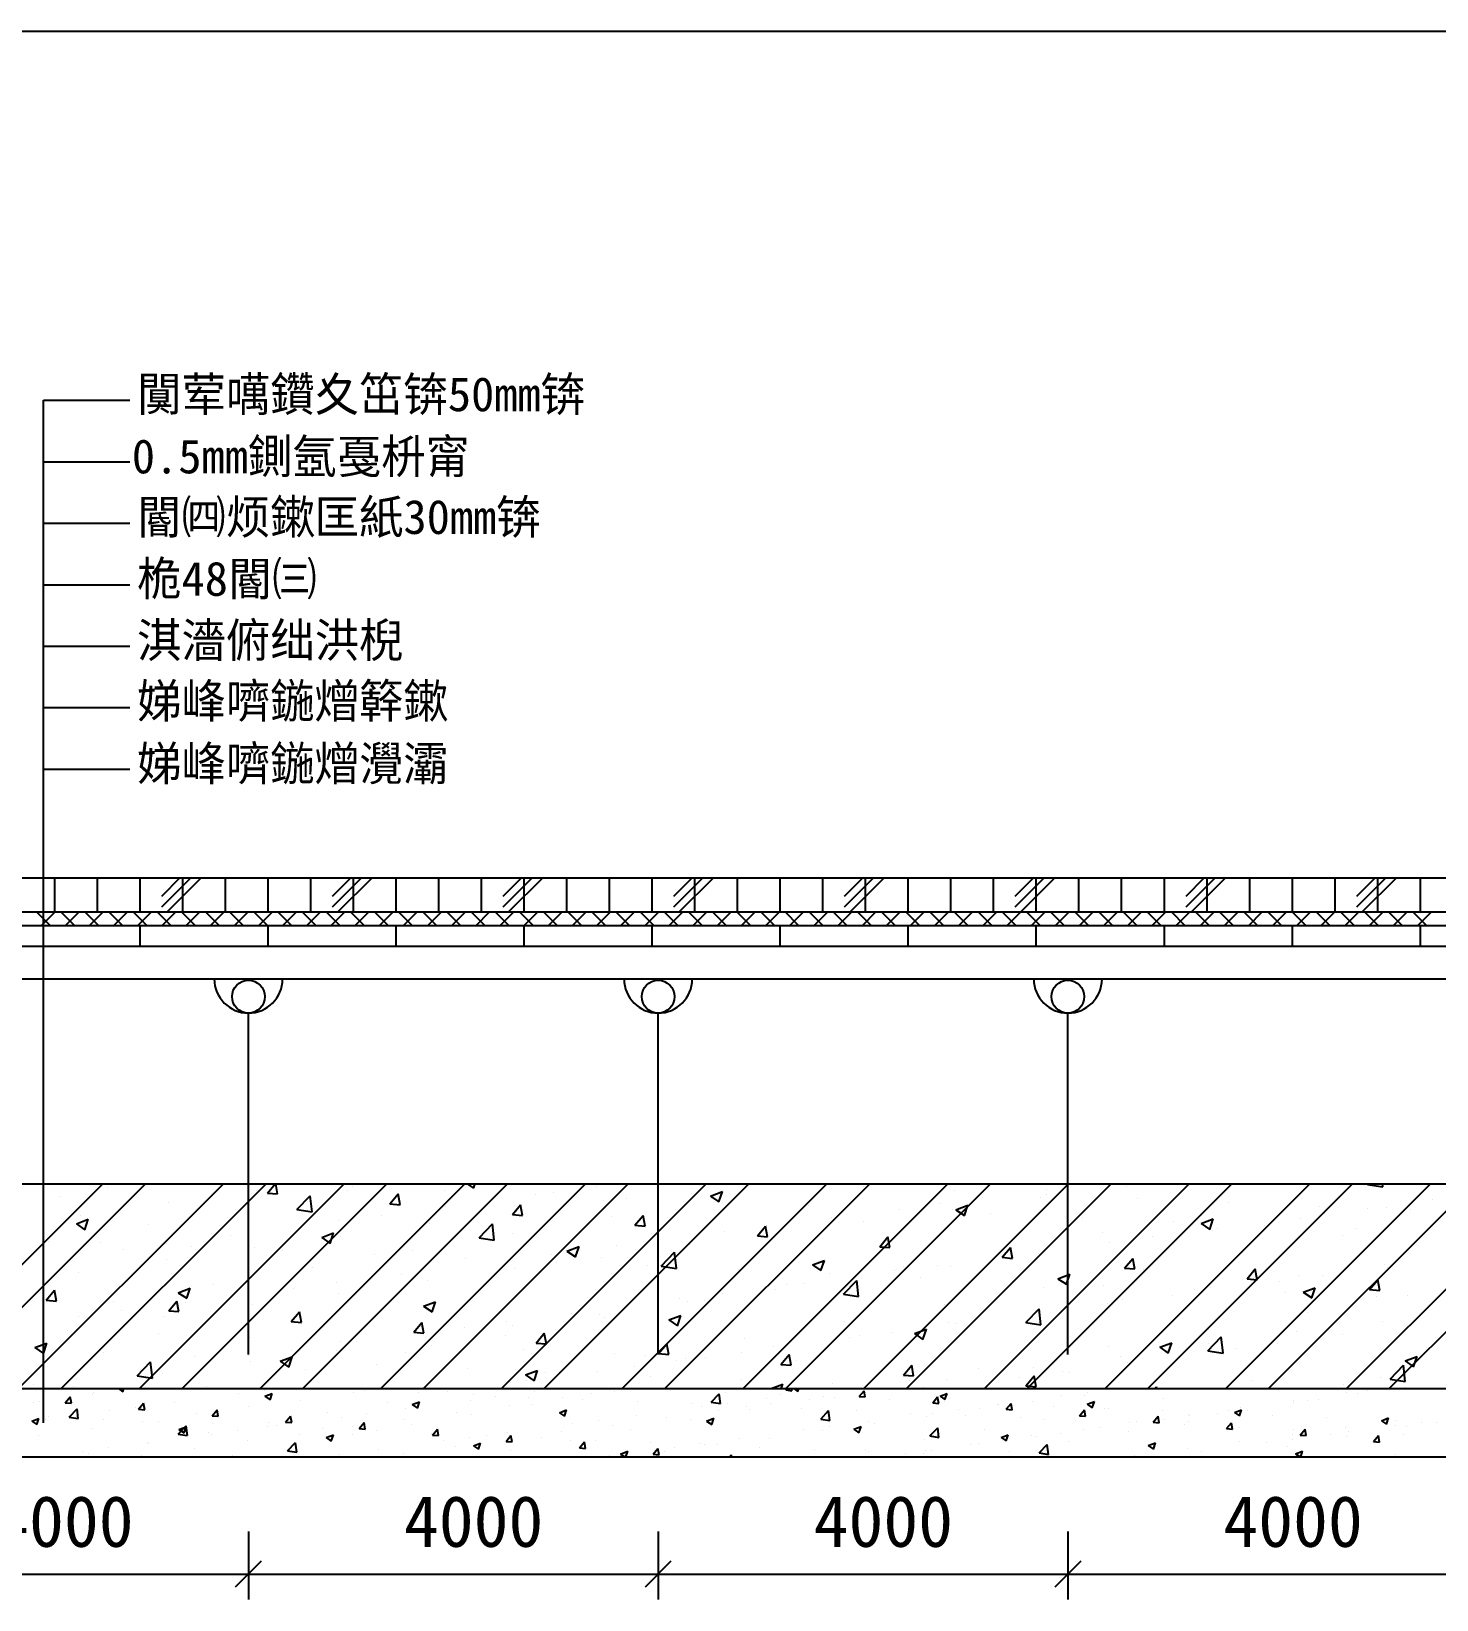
# Model space of a CAD drawing. Header units: metres. Extents: x 0 to 297, y 0 to 210.
# Drawn here: x 127.5 to 209.8, y 118.1 to 210 of the extents above; entities that cross this region are included whole.
import ezdxf

# ---------------------------------------------------------------- set-up
doc = ezdxf.new("R2010")
doc.units = ezdxf.units.M
doc.layers.add(' ', color=7, linetype='Continuous')

msp = doc.modelspace()

# ---------------------------------------------------------------- linework, layer by layer
at = {"layer": ' '}
for p, q in [((128.18, 128.5), (128.18, 188.39)), ((128.18, 188.39), (133.24, 188.39)), ((128.18, 184.79), (133.24, 184.79)), ((128.18, 181.19), (133.24, 181.19)), ((128.18, 177.59), (133.24, 177.59)), ((128.18, 173.99), (133.24, 173.99)), ((128.18, 170.39), (133.24, 170.39)), ((128.18, 166.79), (133.24, 166.79)), ((44.18, 160.42), (284.18, 160.42)), ((128.83, 158.42), (128.83, 160.42)), ((131.33, 158.42), (131.33, 160.42)), ((133.83, 158.42), (133.83, 160.42)), ((136.8, 160.42), (135.08, 158.7)), ((136.17, 160.42), (135.08, 159.33)), ((137.42, 160.42), (135.42, 158.42)), ((136.33, 158.42), (136.33, 160.42)), ((138.83, 158.42), (138.83, 160.42)), ((141.33, 158.42), (141.33, 160.42)), ((143.83, 158.42), (143.83, 160.42)), ((146.8, 160.42), (145.08, 158.7)), ((146.17, 160.42), (145.08, 159.33)), ((147.42, 160.42), (145.42, 158.42)), ((146.33, 158.42), (146.33, 160.42)), ((148.83, 158.42), (148.83, 160.42)), ((151.33, 158.42), (151.33, 160.42)), ((153.83, 158.42), (153.83, 160.42)), ((156.8, 160.42), (155.08, 158.7)), ((156.17, 160.42), (155.08, 159.33)), ((157.42, 160.42), (155.42, 158.42)), ((156.33, 158.42), (156.33, 160.42)), ((158.83, 158.42), (158.83, 160.42)), ((161.33, 158.42), (161.33, 160.42)), ((163.83, 158.42), (163.83, 160.42)), ((166.8, 160.42), (165.08, 158.7)), ((166.17, 160.42), (165.08, 159.33)), ((167.42, 160.42), (165.42, 158.42)), ((166.33, 158.42), (166.33, 160.42)), ((168.83, 158.42), (168.83, 160.42)), ((171.33, 158.42), (171.33, 160.42)), ((173.83, 158.42), (173.83, 160.42)), ((176.8, 160.42), (175.08, 158.7)), ((176.17, 160.42), (175.08, 159.33)), ((177.42, 160.42), (175.42, 158.42)), ((176.33, 158.42), (176.33, 160.42)), ((178.83, 158.42), (178.83, 160.42)), ((181.33, 158.42), (181.33, 160.42)), ((183.83, 158.42), (183.83, 160.42)), ((186.8, 160.42), (185.08, 158.7)), ((186.17, 160.42), (185.08, 159.33)), ((187.42, 160.42), (185.42, 158.42)), ((186.33, 158.42), (186.33, 160.42)), ((188.83, 158.42), (188.83, 160.42)), ((191.33, 158.42), (191.33, 160.42)), ((193.83, 158.42), (193.83, 160.42)), ((196.8, 160.42), (195.08, 158.7)), ((196.17, 160.42), (195.08, 159.33)), ((197.42, 160.42), (195.42, 158.42)), ((196.33, 158.42), (196.33, 160.42)), ((198.83, 158.42), (198.83, 160.42)), ((201.33, 158.42), (201.33, 160.42)), ((203.83, 158.42), (203.83, 160.42)), ((206.8, 160.42), (205.08, 158.7)), ((206.17, 160.42), (205.08, 159.33)), ((207.42, 160.42), (205.42, 158.42)), ((206.33, 158.42), (206.33, 160.42)), ((208.83, 158.42), (208.83, 160.42)), ((44.18, 158.42), (284.18, 158.42)), ((128.18, 158.01), (127.77, 158.42)), ((128.18, 157.74), (128.86, 158.42)), ((128.57, 157.62), (128.18, 158.01)), ((129.99, 157.62), (129.19, 158.42)), ((129.47, 157.62), (130.27, 158.42)), ((131.4, 157.62), (130.6, 158.42)), ((130.88, 157.62), (131.68, 158.42)), ((132.81, 157.62), (132.01, 158.42)), ((132.3, 157.62), (133.1, 158.42)), ((134.23, 157.62), (133.43, 158.42)), ((133.71, 157.62), (134.51, 158.42)), ((135.64, 157.62), (134.84, 158.42)), ((135.13, 157.62), (135.93, 158.42)), ((137.06, 157.62), (136.26, 158.42)), ((136.54, 157.62), (137.34, 158.42)), ((138.47, 157.62), (137.67, 158.42)), ((137.95, 157.62), (138.75, 158.42)), ((139.88, 157.62), (139.08, 158.42)), ((139.37, 157.62), (140.17, 158.42)), ((141.3, 157.62), (140.5, 158.42)), ((140.78, 157.62), (141.58, 158.42)), ((142.71, 157.62), (141.91, 158.42)), ((142.2, 157.62), (143, 158.42)), ((144.13, 157.62), (143.33, 158.42)), ((143.61, 157.62), (144.41, 158.42)), ((145.54, 157.62), (144.74, 158.42)), ((145.03, 157.62), (145.83, 158.42)), ((146.96, 157.62), (146.16, 158.42)), ((146.44, 157.62), (147.24, 158.42)), ((148.37, 157.62), (147.57, 158.42)), ((147.85, 157.62), (148.65, 158.42)), ((149.78, 157.62), (148.98, 158.42)), ((149.27, 157.62), (150.07, 158.42)), ((151.2, 157.62), (150.4, 158.42)), ((150.68, 157.62), (151.48, 158.42)), ((152.61, 157.62), (151.81, 158.42)), ((152.1, 157.62), (152.9, 158.42)), ((154.03, 157.62), (153.23, 158.42)), ((153.51, 157.62), (154.31, 158.42)), ((155.44, 157.62), (154.64, 158.42)), ((154.93, 157.62), (155.73, 158.42)), ((156.86, 157.62), (156.06, 158.42)), ((156.34, 157.62), (157.14, 158.42)), ((158.27, 157.62), (157.47, 158.42)), ((157.75, 157.62), (158.55, 158.42)), ((159.68, 157.62), (158.88, 158.42)), ((159.17, 157.62), (159.97, 158.42)), ((161.1, 157.62), (160.3, 158.42)), ((160.58, 157.62), (161.38, 158.42)), ((162.51, 157.62), (161.71, 158.42)), ((162, 157.62), (162.8, 158.42)), ((163.93, 157.62), (163.13, 158.42)), ((163.41, 157.62), (164.21, 158.42)), ((165.34, 157.62), (164.54, 158.42)), ((164.82, 157.62), (165.62, 158.42)), ((166.75, 157.62), (165.95, 158.42)), ((166.24, 157.62), (167.04, 158.42)), ((168.17, 157.62), (167.37, 158.42)), ((167.65, 157.62), (168.45, 158.42)), ((169.58, 157.62), (168.78, 158.42)), ((169.07, 157.62), (169.87, 158.42)), ((171, 157.62), (170.2, 158.42)), ((170.48, 157.62), (171.28, 158.42)), ((172.41, 157.62), (171.61, 158.42)), ((171.9, 157.62), (172.7, 158.42)), ((173.83, 157.62), (173.03, 158.42)), ((173.31, 157.62), (174.11, 158.42)), ((175.24, 157.62), (174.44, 158.42)), ((174.72, 157.62), (175.52, 158.42)), ((176.65, 157.62), (175.85, 158.42)), ((176.14, 157.62), (176.94, 158.42)), ((178.07, 157.62), (177.27, 158.42)), ((177.55, 157.62), (178.35, 158.42)), ((179.48, 157.62), (178.68, 158.42)), ((178.97, 157.62), (179.77, 158.42)), ((180.9, 157.62), (180.1, 158.42)), ((180.38, 157.62), (181.18, 158.42)), ((182.31, 157.62), (181.51, 158.42)), ((181.8, 157.62), (182.6, 158.42)), ((183.73, 157.62), (182.93, 158.42)), ((183.21, 157.62), (184.01, 158.42)), ((185.14, 157.62), (184.34, 158.42)), ((184.62, 157.62), (185.42, 158.42)), ((186.55, 157.62), (185.75, 158.42)), ((186.04, 157.62), (186.84, 158.42)), ((187.97, 157.62), (187.17, 158.42)), ((187.45, 157.62), (188.25, 158.42)), ((189.38, 157.62), (188.58, 158.42)), ((188.87, 157.62), (189.67, 158.42)), ((190.8, 157.62), (190, 158.42)), ((190.28, 157.62), (191.08, 158.42)), ((192.21, 157.62), (191.41, 158.42)), ((191.69, 157.62), (192.49, 158.42)), ((193.62, 157.62), (192.82, 158.42)), ((193.11, 157.62), (193.91, 158.42)), ((195.04, 157.62), (194.24, 158.42)), ((194.52, 157.62), (195.32, 158.42)), ((196.45, 157.62), (195.65, 158.42)), ((195.94, 157.62), (196.74, 158.42)), ((197.87, 157.62), (197.07, 158.42)), ((197.35, 157.62), (198.15, 158.42)), ((199.28, 157.62), (198.48, 158.42)), ((198.77, 157.62), (199.57, 158.42)), ((200.7, 157.62), (199.9, 158.42)), ((200.18, 157.62), (200.98, 158.42)), ((202.11, 157.62), (201.31, 158.42)), ((201.59, 157.62), (202.39, 158.42)), ((203.52, 157.62), (202.72, 158.42)), ((203.01, 157.62), (203.81, 158.42)), ((204.94, 157.62), (204.14, 158.42)), ((204.42, 157.62), (205.22, 158.42)), ((206.35, 157.62), (205.55, 158.42)), ((205.84, 157.62), (206.64, 158.42)), ((207.77, 157.62), (206.97, 158.42)), ((207.25, 157.62), (208.05, 158.42)), ((209.18, 157.62), (208.38, 158.42)), ((208.67, 157.62), (209.47, 158.42)), ((44.18, 157.62), (284.18, 157.62)), ((128.06, 157.62), (128.18, 157.74)), ((133.83, 156.42), (133.83, 157.62)), ((141.33, 156.42), (141.33, 157.62)), ((148.83, 156.42), (148.83, 157.62)), ((156.33, 156.42), (156.33, 157.62)), ((163.83, 156.42), (163.83, 157.62)), ((171.33, 156.42), (171.33, 157.62)), ((178.83, 156.42), (178.83, 157.62)), ((186.33, 156.42), (186.33, 157.62)), ((193.83, 156.42), (193.83, 157.62)), ((201.33, 156.42), (201.33, 157.62)), ((208.83, 156.42), (208.83, 157.62)), ((44.18, 156.42), (284.18, 156.42)), ((44.18, 154.5), (284.18, 154.5)), ((140.18, 132.5), (140.18, 152.5)), ((164.18, 132.5), (164.18, 152.5)), ((188.18, 132.5), (188.18, 152.5)), ((44.18, 142.5), (284.18, 142.5)), ((119.65, 130.5), (131.65, 142.5)), ((122.15, 130.5), (134.15, 142.5)), ((126.72, 130.5), (138.72, 142.5)), ((129.22, 130.5), (141.22, 142.5)), ((133.79, 130.5), (145.79, 142.5)), ((136.29, 130.5), (148.29, 142.5)), ((140.86, 130.5), (152.86, 142.5)), ((141.3, 141.95), (141.75, 142.5)), ((141.89, 141.9), (141.78, 142.5)), ((143.36, 130.5), (155.36, 142.5)), ((147.93, 130.5), (159.93, 142.5)), ((150.43, 130.5), (162.43, 142.5)), ((152.99, 142.5), (153.37, 142.24)), ((153.37, 142.24), (153.46, 142.5)), ((155, 130.5), (167, 142.5)), ((157.5, 130.5), (169.5, 142.5)), ((162.07, 130.5), (174.07, 142.5)), ((164.57, 130.5), (176.57, 142.5)), ((169.15, 130.5), (181.15, 142.5)), ((171.65, 130.5), (183.65, 142.5)), ((176.22, 130.5), (188.22, 142.5)), ((178.72, 130.5), (190.72, 142.5)), ((183.29, 130.5), (195.29, 142.5)), ((185.79, 130.5), (197.79, 142.5)), ((190.36, 130.5), (202.36, 142.5)), ((192.86, 130.5), (204.86, 142.5)), ((197.43, 130.5), (209.43, 142.5)), ((199.93, 130.5), (211.93, 142.5)), ((204.5, 130.5), (216.5, 142.5)), ((205.73, 142.46), (205.76, 142.5)), ((205.73, 142.46), (206.62, 142.32)), ((206.62, 142.32), (206.6, 142.5)), ((207, 130.5), (219, 142.5)), ((129.17, 141.77), (129.17, 141.77)), ((131.91, 142.3), (131.91, 142.3)), ((140.65, 142.09), (140.65, 142.09)), ((141.3, 141.95), (141.89, 141.9)), ((143.02, 140.99), (143.8, 141.8)), ((143.91, 140.85), (143.8, 141.8)), ((145.97, 142.11), (145.97, 142.11)), ((146.3, 142.33), (146.3, 142.33)), ((148.47, 141.32), (148.95, 141.9)), ((149.07, 141.27), (148.95, 141.9)), ((151.64, 142.1), (151.64, 142.1)), ((156.98, 141.88), (156.98, 141.88)), ((158.07, 141.98), (158.07, 141.98)), ((160.57, 142.31), (160.57, 142.31)), ((160.96, 141.5), (160.96, 141.5)), ((162.31, 141.65), (162.31, 141.65)), ((166.16, 142.25), (166.16, 142.25)), ((167.25, 141.77), (167.95, 142.04)), ((167.25, 141.77), (167.74, 141.44)), ((167.28, 141.61), (167.28, 141.61)), ((167.74, 141.44), (167.95, 142.04)), ((176.22, 142.32), (176.22, 142.32)), ((181.56, 142.09), (181.56, 142.09)), ((183.15, 141.69), (183.15, 141.69)), ((186.55, 141.72), (186.55, 141.72)), ((186.9, 141.87), (186.9, 141.87)), ((186.94, 142.18), (186.94, 142.18)), ((191.6, 142.36), (191.6, 142.36)), ((192.24, 141.64), (192.24, 141.64)), ((201.86, 141.65), (201.86, 141.65)), ((209.52, 141.56), (209.52, 141.56)), ((130.33, 140.64), (130.33, 140.64)), ((135.52, 141.39), (135.52, 141.39)), ((140.14, 141.11), (140.14, 141.11)), ((143.02, 140.99), (143.91, 140.85)), ((147.96, 140.65), (147.96, 140.65)), ((148.47, 141.32), (149.07, 141.27)), ((151.75, 141.15), (151.75, 141.15)), ((155.64, 140.7), (156.12, 141.27)), ((155.64, 140.7), (156.24, 140.64)), ((155.91, 140.86), (155.91, 140.86)), ((156.24, 140.64), (156.12, 141.27)), ((161.45, 140.61), (161.45, 140.61)), ((162.81, 140.07), (163.3, 140.64)), ((163.41, 140.02), (163.3, 140.64)), ((167.65, 141.43), (167.65, 141.43)), ((172.99, 141.2), (172.99, 141.2)), ((178.33, 140.98), (178.33, 140.98)), ((180.65, 141.36), (180.65, 141.36)), ((181.42, 141.01), (181.42, 141.01)), ((181.62, 140.97), (182.32, 141.24)), ((181.62, 140.97), (182.12, 140.64)), ((182.12, 140.64), (182.32, 141.24)), ((183.67, 140.75), (183.67, 140.75)), ((196.03, 140.65), (196.03, 140.65)), ((197.57, 141.42), (197.57, 141.42)), ((202.91, 141.19), (202.91, 141.19)), ((203.23, 140.73), (203.23, 140.73)), ((205.73, 141.06), (205.73, 141.06)), ((206.86, 141.12), (206.86, 141.12)), ((208.25, 140.97), (208.25, 140.97)), ((130.1, 140.15), (130.8, 140.42)), ((130.1, 140.15), (130.6, 139.81)), ((130.6, 139.81), (130.8, 140.42)), ((134.3, 140.1), (134.3, 140.1)), ((145.46, 140.32), (145.46, 140.32)), ((150.78, 140.15), (150.78, 140.15)), ((153.69, 139.34), (154.47, 140.15)), ((154.58, 139.2), (154.47, 140.15)), ((162.81, 140.07), (163.41, 140.02)), ((168.04, 139.7), (168.04, 139.7)), ((169.99, 139.44), (170.47, 140.02)), ((170.58, 139.39), (170.47, 140.02)), ((170.55, 140.03), (170.55, 140.03)), ((174.33, 140.52), (174.33, 140.52)), ((176.22, 140.26), (176.22, 140.26)), ((189.01, 140.53), (189.01, 140.53)), ((190.2, 139.65), (190.2, 139.65)), ((194.34, 140.3), (194.34, 140.3)), ((195.99, 140.17), (196.69, 140.44)), ((195.99, 140.17), (196.49, 139.83)), ((196.49, 139.83), (196.69, 140.44)), ((196.67, 139.78), (196.67, 139.78)), ((196.92, 139.9), (196.92, 139.9)), ((199.68, 140.07), (199.68, 140.07)), ((201.81, 140.48), (201.81, 140.48)), ((205.02, 139.85), (205.02, 139.85)), ((128.47, 139.1), (128.47, 139.1)), ((131.53, 139.04), (131.53, 139.04)), ((135.36, 138.99), (135.36, 138.99)), ((136.86, 138.82), (136.86, 138.82)), ((139.15, 139.49), (139.15, 139.49)), ((140.53, 138.76), (140.53, 138.76)), ((144.47, 139.35), (145.17, 139.62)), ((144.47, 139.35), (144.97, 139.01)), ((144.97, 139.01), (145.17, 139.62)), ((145.58, 139.4), (145.58, 139.4)), ((153.69, 139.34), (154.58, 139.2)), ((155.62, 139.61), (155.62, 139.61)), ((158.84, 138.55), (159.55, 138.82)), ((159.34, 138.21), (159.55, 138.82)), ((161.73, 138.86), (161.73, 138.86)), ((166.04, 138.92), (166.04, 138.92)), ((169.99, 139.44), (170.58, 139.39)), ((171.17, 139.62), (171.17, 139.62)), ((177.16, 138.81), (177.64, 139.39)), ((177.16, 138.81), (177.76, 138.76)), ((177.76, 138.76), (177.64, 139.39)), ((184.33, 138.19), (184.81, 138.76)), ((184.93, 138.13), (184.81, 138.76)), ((190.62, 139.07), (190.62, 139.07)), ((191.48, 139.03), (191.48, 139.03)), ((193.13, 139.4), (193.13, 139.4)), ((204.26, 139.45), (204.26, 139.45)), ((132.85, 138.66), (132.85, 138.66)), ((135.4, 138.06), (135.4, 138.06)), ((142.2, 138.59), (142.2, 138.59)), ((147.54, 138.36), (147.54, 138.36)), ((149.79, 138.61), (149.79, 138.61)), ((152.88, 138.14), (152.88, 138.14)), ((155.44, 138.04), (155.44, 138.04)), ((157.94, 138.37), (157.94, 138.37)), ((158.22, 137.91), (158.22, 137.91)), ((158.84, 138.55), (159.34, 138.21)), ((160.84, 138.17), (160.84, 138.17)), ((164.36, 137.68), (165.14, 138.49)), ((165.25, 137.54), (165.14, 138.49)), ((173.22, 137.75), (173.92, 138.01)), ((173.71, 137.41), (173.92, 138.01)), ((184.31, 138.24), (184.31, 138.24)), ((184.33, 138.19), (184.93, 138.13)), ((184.36, 138.65), (184.36, 138.65)), ((186.43, 138.39), (186.43, 138.39)), ((191.5, 137.56), (191.99, 138.13)), ((192.1, 137.51), (191.99, 138.13)), ((198.42, 138.45), (198.42, 138.45)), ((206.74, 137.79), (206.74, 137.79)), ((130.21, 137.31), (130.21, 137.31)), ((143.95, 137.61), (143.95, 137.61)), ((149.12, 137.21), (149.12, 137.21)), ((155.79, 137.53), (155.79, 137.53)), ((163.55, 137.69), (163.55, 137.69)), ((164.36, 137.68), (165.25, 137.54)), ((168.89, 137.46), (168.89, 137.46)), ((173.22, 137.75), (173.71, 137.41)), ((174.23, 137.24), (174.23, 137.24)), ((176.1, 136.93), (176.1, 136.93)), ((178.02, 137.41), (178.02, 137.41)), ((178.53, 137.65), (178.53, 137.65)), ((179.57, 137.01), (179.57, 137.01)), ((180.52, 137.74), (180.52, 137.74)), ((181.29, 137.68), (181.29, 137.68)), ((187.59, 136.94), (188.29, 137.21)), ((187.59, 136.94), (188.09, 136.61)), ((188.09, 136.61), (188.29, 137.21)), ((191.5, 137.56), (192.1, 137.51)), ((192.59, 137.45), (192.59, 137.45)), ((198.68, 136.93), (199.16, 137.51)), ((198.68, 136.93), (199.27, 136.88)), ((199.27, 136.88), (199.16, 137.51)), ((201.69, 137.15), (201.69, 137.15)), ((203.1, 137.12), (203.1, 137.12)), ((205.85, 136.3), (206.33, 136.88)), ((206.45, 136.25), (206.33, 136.88)), ((206.89, 137.62), (206.89, 137.62)), ((128.34, 135.69), (128.82, 136.26)), ((128.94, 135.63), (128.82, 136.26)), ((136.07, 136.12), (136.77, 136.39)), ((136.07, 136.12), (136.57, 135.79)), ((136.57, 135.79), (136.77, 136.39)), ((138.12, 136.6), (138.12, 136.6)), ((142.83, 136.38), (142.83, 136.38)), ((145.33, 136.71), (145.33, 136.71)), ((145.46, 136.07), (145.46, 136.07)), ((150.66, 136.82), (150.66, 136.82)), ((167.92, 136.08), (167.92, 136.08)), ((171.05, 136.29), (171.05, 136.29)), ((171.7, 136.58), (171.7, 136.58)), ((172.7, 136.64), (172.7, 136.64)), ((175.04, 136.03), (175.81, 136.84)), ((175.04, 136.03), (175.92, 135.89)), ((175.92, 135.89), (175.81, 136.84)), ((184.91, 136.79), (184.91, 136.79)), ((186.76, 136.45), (186.76, 136.45)), ((190.25, 136.56), (190.25, 136.56)), ((194.28, 135.96), (194.28, 135.96)), ((195.58, 136.33), (195.58, 136.33)), ((196.55, 136.45), (196.55, 136.45)), ((200.6, 136.79), (200.6, 136.79)), ((200.92, 136.11), (200.92, 136.11)), ((201.96, 136.14), (202.66, 136.41)), ((201.96, 136.14), (202.46, 135.81)), ((202.46, 135.81), (202.66, 136.41)), ((205.85, 136.3), (206.45, 136.25)), ((128.34, 135.69), (128.94, 135.63)), ((132.29, 135.6), (132.29, 135.6)), ((132.73, 135.05), (132.73, 135.05)), ((135.51, 135.06), (135.99, 135.63)), ((135.51, 135.06), (136.11, 135.01)), ((136.11, 135.01), (135.99, 135.63)), ((136.51, 135.55), (136.51, 135.55)), ((140.41, 135.43), (140.41, 135.43)), ((150.44, 135.32), (151.14, 135.59)), ((150.44, 135.32), (150.94, 134.99)), ((150.94, 134.99), (151.14, 135.59)), ((165.41, 135.75), (165.41, 135.75)), ((165.91, 135.59), (165.91, 135.59)), ((166.87, 135.64), (166.87, 135.64)), ((180.93, 135.45), (180.93, 135.45)), ((185.71, 134.37), (186.49, 135.18)), ((186.31, 135.06), (186.31, 135.06)), ((186.6, 134.23), (186.49, 135.18)), ((187.99, 135.13), (187.99, 135.13)), ((190.5, 135.46), (190.5, 135.46)), ((191.36, 135.7), (191.36, 135.7)), ((206.26, 135.88), (206.26, 135.88)), ((208.08, 135.95), (208.08, 135.95)), ((130.22, 134.72), (130.22, 134.72)), ((135.28, 134.73), (135.28, 134.73)), ((142.68, 134.43), (143.17, 135)), ((142.68, 134.43), (143.28, 134.38)), ((143.28, 134.38), (143.17, 135)), ((149.86, 133.8), (150.34, 134.38)), ((150.45, 133.75), (150.34, 134.38)), ((155.31, 134.42), (155.31, 134.42)), ((155.67, 134.2), (155.67, 134.2)), ((159.1, 134.92), (159.1, 134.92)), ((160.72, 134.84), (160.72, 134.84)), ((161.04, 134.64), (161.04, 134.64)), ((164.81, 134.52), (165.51, 134.79)), ((164.81, 134.52), (165.31, 134.18)), ((165.31, 134.18), (165.51, 134.79)), ((175.1, 134.45), (175.1, 134.45)), ((181.17, 134.35), (181.17, 134.35)), ((181.68, 134.3), (181.68, 134.3)), ((185.71, 134.37), (186.6, 134.23)), ((202.24, 134.95), (202.24, 134.95)), ((206.62, 134.46), (206.62, 134.46)), ((129.58, 133.93), (129.58, 133.93)), ((130.08, 133.98), (130.08, 133.98)), ((134.92, 133.71), (134.92, 133.71)), ((140.25, 133.48), (140.25, 133.48)), ((145.59, 133.25), (145.59, 133.25)), ((146.49, 133.26), (146.49, 133.26)), ((149.86, 133.8), (150.45, 133.75)), ((150.54, 133.49), (150.54, 133.49)), ((152.81, 134.09), (152.81, 134.09)), ((155.21, 133.64), (155.21, 133.64)), ((157.03, 133.17), (157.51, 133.75)), ((157.63, 133.12), (157.51, 133.75)), ((169.26, 133.45), (169.26, 133.45)), ((175.39, 133.47), (175.39, 133.47)), ((175.98, 133.6), (175.98, 133.6)), ((177.89, 133.8), (177.89, 133.8)), ((179.19, 133.72), (179.89, 133.99)), ((179.19, 133.72), (179.68, 133.38)), ((179.68, 133.38), (179.89, 133.99)), ((196.38, 132.72), (197.16, 133.53)), ((196.41, 133.95), (196.41, 133.95)), ((197.27, 132.58), (197.16, 133.53)), ((201.56, 133.82), (201.56, 133.82)), ((204.26, 133.67), (204.26, 133.67)), ((127.67, 132.9), (128.37, 133.17)), ((127.67, 132.9), (128.17, 132.56)), ((128.17, 132.56), (128.37, 133.17)), ((131.69, 132.59), (131.69, 132.59)), ((137.02, 132.36), (137.02, 132.36)), ((140.2, 132.43), (140.2, 132.43)), ((142.04, 132.1), (142.74, 132.36)), ((142.54, 131.76), (142.74, 132.36)), ((142.7, 132.76), (142.7, 132.76)), ((145.34, 132.74), (145.34, 132.74)), ((149.37, 132.64), (149.37, 132.64)), ((150.93, 133.03), (150.93, 133.03)), ((156.27, 132.8), (156.27, 132.8)), ((157.03, 133.17), (157.63, 133.12)), ((161.61, 132.58), (161.61, 132.58)), ((163.43, 132.45), (163.43, 132.45)), ((164.2, 132.55), (164.68, 133.12)), ((164.2, 132.55), (164.8, 132.5)), ((164.8, 132.49), (164.68, 133.12)), ((166.95, 132.35), (166.95, 132.35)), ((169.07, 132.64), (169.07, 132.64)), ((170.93, 132.96), (170.93, 132.96)), ((171.37, 131.92), (171.86, 132.49)), ((171.97, 131.87), (171.86, 132.49)), ((190.58, 132.95), (190.58, 132.95)), ((191.24, 132.37), (191.24, 132.37)), ((193.56, 132.92), (194.26, 133.19)), ((193.56, 132.92), (194.05, 132.58)), ((194.05, 132.58), (194.26, 133.19)), ((196.38, 132.72), (197.27, 132.58)), ((196.43, 133.12), (196.43, 133.12)), ((197.97, 132.84), (197.97, 132.84)), ((200.47, 133.17), (200.47, 133.17)), ((207.93, 132.12), (208.63, 132.39)), ((208.43, 131.78), (208.63, 132.39)), ((133.67, 131.25), (134.45, 132.06)), ((133.88, 131.6), (133.88, 131.6)), ((134.56, 131.11), (134.45, 132.06)), ((135.16, 131.4), (135.16, 131.4)), ((140.29, 132.1), (140.29, 132.1)), ((142.04, 132.1), (142.54, 131.76)), ((142.36, 132.14), (142.36, 132.14)), ((143.54, 131.64), (143.54, 131.64)), ((147.7, 131.91), (147.7, 131.91)), ((153.04, 131.69), (153.04, 131.69)), ((156.41, 131.3), (157.11, 131.56)), ((156.91, 130.96), (157.11, 131.56)), ((157.6, 131.45), (157.6, 131.45)), ((158.38, 131.46), (158.38, 131.46)), ((160.6, 131.51), (160.6, 131.51)), ((162.78, 131.81), (162.78, 131.81)), ((165.28, 132.14), (165.28, 132.14)), ((165.79, 132.26), (165.79, 132.26)), ((171.37, 131.92), (171.97, 131.87)), ((172.28, 132.13), (172.28, 132.13)), ((177.62, 131.9), (177.62, 131.9)), ((178.55, 131.29), (179.03, 131.87)), ((179.14, 131.24), (179.03, 131.87)), ((182.96, 131.68), (182.96, 131.68)), ((184.75, 131.95), (184.75, 131.95)), ((186.18, 131.73), (186.18, 131.73)), ((187.87, 131.51), (187.87, 131.51)), ((188.3, 131.45), (188.3, 131.45)), ((191.65, 132.01), (191.65, 132.01)), ((207.05, 131.06), (207.83, 131.87)), ((207.94, 130.92), (207.83, 131.87)), ((207.93, 132.12), (208.43, 131.78)), ((44.18, 130.5), (284.18, 130.5)), ((127.59, 130.77), (127.59, 130.77)), ((129.96, 130.65), (129.96, 130.65)), ((130.1, 131.1), (130.1, 131.1)), ((132.57, 130.5), (132.83, 130.32)), ((132.83, 130.32), (132.89, 130.5)), ((133.67, 131.25), (134.56, 131.11)), ((137.71, 130.64), (137.71, 130.64)), ((155.55, 130.87), (155.55, 130.87)), ((156.41, 131.3), (156.91, 130.96)), ((156.47, 130.98), (156.47, 130.98)), ((163.72, 131.23), (163.72, 131.23)), ((169.05, 131.01), (169.05, 131.01)), ((170.79, 130.5), (171.48, 130.76)), ((171.39, 130.5), (171.48, 130.76)), ((171.65, 130.42), (171.72, 130.5)), ((172.01, 130.38), (171.99, 130.5)), ((172.13, 130.5), (172.36, 130.34)), ((172.36, 130.34), (172.42, 130.5)), ((174.39, 130.78), (174.39, 130.78)), ((176.55, 130.49), (176.55, 130.49)), ((176.96, 130.47), (176.96, 130.47)), ((178.55, 131.29), (179.14, 131.24)), ((178.92, 130.95), (178.92, 130.95)), ((179.73, 130.56), (179.73, 130.56)), ((181.05, 131.02), (181.05, 131.02)), ((185.36, 131.18), (185.36, 131.18)), ((185.72, 130.66), (186.2, 131.24)), ((185.72, 130.66), (186.32, 130.61)), ((186.32, 130.61), (186.2, 131.24)), ((193.28, 130.5), (193.37, 130.61)), ((193.39, 130.5), (193.37, 130.61)), ((193.64, 131.22), (193.64, 131.22)), ((198.97, 131), (198.97, 131)), ((204.31, 130.77), (204.31, 130.77)), ((206.49, 131.13), (206.49, 131.13)), ((207.05, 131.06), (207.94, 130.92)), ((207.94, 130.56), (207.94, 130.56)), ((209.65, 130.55), (209.65, 130.55)), ((127.58, 129.68), (127.58, 129.68)), ((127.96, 129.76), (127.96, 129.76)), ((129.45, 129.67), (129.74, 130.01)), ((129.45, 129.67), (129.81, 129.64)), ((129.81, 129.64), (129.74, 130.01)), ((131.04, 130.18), (131.04, 130.18)), ((131.08, 130.28), (131.08, 130.28)), ((133.75, 129.29), (134.04, 129.64)), ((134.11, 129.26), (134.04, 129.64)), ((135.83, 129.7), (135.83, 129.7)), ((139.62, 130.2), (139.62, 130.2)), ((141.12, 130.4), (141.12, 130.4)), ((141.15, 130.05), (141.57, 130.21)), ((141.15, 130.05), (141.45, 129.84)), ((141.45, 129.84), (141.57, 130.21)), ((143.22, 129.83), (143.22, 129.83)), ((146.34, 130.27), (146.34, 130.27)), ((146.96, 130.41), (146.96, 130.41)), ((148.33, 129.71), (148.33, 129.71)), ((149.78, 129.57), (150.2, 129.73)), ((149.78, 129.57), (150.08, 129.36)), ((150.08, 129.36), (150.2, 129.73)), ((150.17, 130.27), (150.17, 130.27)), ((151.83, 130.31), (151.83, 130.31)), ((153.17, 129.82), (153.17, 129.82)), ((153.37, 130.14), (153.37, 130.14)), ((154.67, 130.02), (154.67, 130.02)), ((155.49, 129.53), (155.49, 129.53)), ((156.57, 130), (156.57, 130)), ((156.76, 129.59), (156.76, 129.59)), ((156.95, 130.32), (156.95, 130.32)), ((158.57, 129.96), (158.57, 129.96)), ((159.77, 129.87), (159.77, 129.87)), ((160.26, 130.19), (160.26, 130.19)), ((161.61, 130.34), (161.61, 130.34)), ((162.98, 129.73), (162.98, 129.73)), ((164.91, 130.4), (164.91, 130.4)), ((166.18, 129.6), (166.18, 129.6)), ((167.29, 129.71), (167.76, 130.2)), ((167.29, 129.71), (167.83, 129.63)), ((167.83, 129.63), (167.76, 130.2)), ((168.12, 130.27), (168.12, 130.27)), ((168.22, 129.65), (168.22, 129.65)), ((170.5, 129.95), (170.5, 129.95)), ((170.76, 129.6), (170.76, 129.6)), ((171.32, 130.13), (171.32, 130.13)), ((171.65, 130.42), (172.01, 130.38)), ((173.05, 129.89), (173.05, 129.89)), ((173.88, 130.05), (173.88, 130.05)), ((174.28, 130.44), (174.28, 130.44)), ((174.52, 130), (174.52, 130)), ((175.95, 130.04), (176.24, 130.38)), ((175.95, 130.04), (176.31, 130.01)), ((176.31, 130.01), (176.24, 130.38)), ((177.73, 129.86), (177.73, 129.86)), ((180.26, 129.66), (180.55, 130.01)), ((180.26, 129.66), (180.62, 129.63)), ((180.62, 129.63), (180.55, 130.01)), ((180.69, 130.06), (181.11, 130.22)), ((180.69, 130.06), (180.98, 129.86)), ((180.93, 129.73), (180.93, 129.73)), ((180.98, 129.86), (181.11, 130.22)), ((184.04, 129.57), (184.04, 129.57)), ((184.13, 129.59), (184.13, 129.59)), ((184.56, 129.29), (184.85, 129.63)), ((184.92, 129.25), (184.85, 129.63)), ((186.11, 129.73), (186.11, 129.73)), ((187.83, 130.07), (187.83, 130.07)), ((189.14, 130.12), (189.14, 130.12)), ((189.31, 129.58), (189.73, 129.74)), ((189.31, 129.58), (189.61, 129.38)), ((189.34, 130.27), (189.34, 130.27)), ((189.61, 129.38), (189.73, 129.74)), ((193.8, 129.92), (193.8, 129.92)), ((201.38, 129.69), (201.38, 129.69)), ((201.41, 129.82), (201.41, 129.82)), ((202.23, 129.8), (202.23, 129.8)), ((202.88, 129.89), (202.88, 129.89)), ((204.49, 130.25), (204.49, 130.25)), ((205.16, 130.19), (205.16, 130.19)), ((205.73, 130.4), (205.73, 130.4)), ((127.49, 128.59), (127.91, 128.75)), ((127.79, 128.39), (127.91, 128.75)), ((128.27, 128.7), (128.27, 128.7)), ((128.49, 128.84), (128.49, 128.84)), ((129.67, 128.83), (130.14, 129.32)), ((129.67, 128.83), (130.2, 128.75)), ((130.2, 128.75), (130.14, 129.32)), ((131.69, 128.71), (131.69, 128.71)), ((132.06, 129.2), (132.06, 129.2)), ((133.56, 129.4), (133.56, 129.4)), ((133.75, 129.29), (134.11, 129.26)), ((137.11, 129.02), (137.11, 129.02)), ((138.05, 128.91), (138.34, 129.26)), ((138.05, 128.91), (138.41, 128.88)), ((138.41, 128.88), (138.34, 129.26)), ((140.19, 129.44), (140.19, 129.44)), ((142.36, 128.54), (142.65, 128.88)), ((142.72, 128.51), (142.65, 128.88)), ((144.83, 129.11), (144.83, 129.11)), ((145.61, 128.83), (145.61, 128.83)), ((147.11, 129.03), (147.11, 129.03)), ((149.35, 128.7), (149.35, 128.7)), ((149.38, 129.32), (149.38, 129.32)), ((152.38, 129.08), (152.38, 129.08)), ((153.26, 128.99), (153.26, 128.99)), ((158.4, 129.08), (158.82, 129.25)), ((158.4, 129.08), (158.7, 128.88)), ((158.7, 128.88), (158.82, 129.25)), ((160.66, 128.65), (160.66, 128.65)), ((162.93, 128.95), (162.93, 128.95)), ((164.65, 128.79), (164.65, 128.79)), ((166.05, 128.69), (166.05, 128.69)), ((166.72, 129.45), (166.72, 129.45)), ((167.02, 128.6), (167.44, 128.77)), ((167.32, 128.4), (167.44, 128.77)), ((167.73, 129.22), (167.73, 129.22)), ((169.38, 129.46), (169.38, 129.46)), ((169.55, 129.29), (169.55, 129.29)), ((172.59, 129.33), (172.59, 129.33)), ((173.7, 128.72), (174.16, 129.21)), ((173.7, 128.72), (174.23, 128.64)), ((174.23, 128.64), (174.16, 129.21)), ((175.79, 129.19), (175.79, 129.19)), ((178.99, 129.06), (178.99, 129.06)), ((179.91, 128.86), (179.91, 128.86)), ((180.27, 129.07), (180.27, 129.07)), ((181.77, 129.27), (181.77, 129.27)), ((182.19, 128.92), (182.19, 128.92)), ((183.03, 129.31), (183.03, 129.31)), ((184.56, 129.29), (184.92, 129.25)), ((185.4, 128.79), (185.4, 128.79)), ((186.8, 128.72), (186.8, 128.72)), ((187.34, 129.46), (187.34, 129.46)), ((188.6, 128.65), (188.6, 128.65)), ((188.87, 128.91), (189.15, 129.25)), ((188.87, 128.91), (189.22, 128.88)), ((189.22, 128.88), (189.15, 129.25)), ((190.3, 129.32), (190.3, 129.32)), ((190.54, 129.32), (190.54, 129.32)), ((193.17, 128.53), (193.46, 128.88)), ((193.53, 128.5), (193.46, 128.88)), ((193.74, 129.19), (193.74, 129.19)), ((193.82, 128.7), (193.82, 128.7)), ((195.27, 128.99), (195.27, 128.99)), ((195.32, 128.9), (195.32, 128.9)), ((196.94, 129.05), (196.94, 129.05)), ((197.59, 129.2), (197.59, 129.2)), ((197.93, 129.1), (198.35, 129.26)), ((197.93, 129.1), (198.23, 128.9)), ((198.23, 128.9), (198.35, 129.26)), ((198.3, 129.37), (198.3, 129.37)), ((198.73, 129.2), (198.73, 129.2)), ((200.15, 128.92), (200.15, 128.92)), ((203.35, 128.78), (203.35, 128.78)), ((206.55, 128.62), (206.97, 128.78)), ((206.55, 128.64), (206.55, 128.64)), ((206.55, 128.62), (206.85, 128.42)), ((206.85, 128.42), (206.97, 128.78)), ((207.45, 128.63), (207.45, 128.63)), ((127.49, 128.59), (127.79, 128.39)), ((127.88, 127.76), (127.88, 127.76)), ((130.97, 128.18), (130.97, 128.18)), ((134, 128.57), (134, 128.57)), ((134.89, 128.57), (134.89, 128.57)), ((136.07, 127.84), (136.54, 128.33)), ((136.07, 127.84), (136.6, 127.76)), ((136.11, 128.11), (136.53, 128.27)), ((136.11, 128.11), (136.41, 127.91)), ((136.41, 127.91), (136.53, 128.27)), ((136.61, 127.76), (136.54, 128.33)), ((137.83, 127.91), (137.83, 127.91)), ((138.04, 127.83), (138.04, 127.83)), ((138.1, 128.44), (138.1, 128.44)), ((139.55, 128.03), (139.55, 128.03)), ((141.3, 128.3), (141.3, 128.3)), ((141.33, 128.51), (141.33, 128.51)), ((141.82, 128.33), (141.82, 128.33)), ((142.36, 128.54), (142.72, 128.51)), ((143.15, 127.83), (143.15, 127.83)), ((144.5, 128.17), (144.5, 128.17)), ((144.74, 127.63), (145.16, 127.79)), ((145.03, 127.43), (145.16, 127.79)), ((146.27, 128.28), (146.27, 128.28)), ((146.27, 127.79), (146.27, 127.79)), ((146.66, 128.16), (146.95, 128.51)), ((146.66, 128.16), (147.02, 128.13)), ((147.02, 128.13), (146.95, 128.51)), ((147.71, 128.03), (147.71, 128.03)), ((149.76, 128.39), (149.76, 128.39)), ((150.91, 127.9), (150.91, 127.9)), ((150.97, 127.78), (151.25, 128.13)), ((150.97, 127.78), (151.32, 127.75)), ((151.32, 127.75), (151.26, 128.13)), ((154.11, 127.76), (154.11, 127.76)), ((155.27, 127.41), (155.56, 127.75)), ((155.37, 127.95), (155.37, 127.95)), ((155.63, 127.38), (155.56, 127.75)), ((158.5, 127.96), (158.5, 127.96)), ((159.16, 128.45), (159.16, 128.45)), ((161.53, 128.34), (161.53, 128.34)), ((162.55, 128.09), (162.55, 128.09)), ((167.02, 128.6), (167.32, 128.4)), ((172.71, 128.08), (172.71, 128.08)), ((173.8, 128.05), (173.8, 128.05)), ((174.21, 128.28), (174.21, 128.28)), ((175.65, 128.12), (176.07, 128.28)), ((175.65, 128.12), (175.94, 127.92)), ((175.94, 127.92), (176.07, 128.28)), ((176.48, 128.57), (176.48, 128.57)), ((176.88, 128.47), (176.88, 128.47)), ((180.1, 127.73), (180.57, 128.21)), ((180.1, 127.73), (180.63, 127.64)), ((180.63, 127.64), (180.57, 128.21)), ((183.3, 128.12), (183.3, 128.12)), ((184.27, 127.64), (184.69, 127.8)), ((184.57, 127.44), (184.69, 127.8)), ((186.04, 127.73), (186.04, 127.73)), ((186.26, 127.7), (186.26, 127.7)), ((187.76, 127.9), (187.76, 127.9)), ((189.07, 128.12), (189.07, 128.12)), ((190.03, 128.2), (190.03, 128.2)), ((191.74, 128), (191.74, 128)), ((191.8, 128.52), (191.8, 128.52)), ((192.19, 128.57), (192.19, 128.57)), ((193.17, 128.53), (193.53, 128.5)), ((195.01, 128.38), (195.01, 128.38)), ((195.24, 128.6), (195.24, 128.6)), ((197.47, 128.16), (197.76, 128.5)), ((197.47, 128.16), (197.83, 128.13)), ((197.83, 128.12), (197.76, 128.5)), ((198.21, 128.24), (198.21, 128.24)), ((201.34, 127.83), (201.34, 127.83)), ((201.41, 128.11), (201.41, 128.11)), ((201.78, 127.78), (202.07, 128.12)), ((201.78, 127.78), (202.13, 127.75)), ((202.13, 127.75), (202.07, 128.12)), ((203.58, 127.83), (203.58, 127.83)), ((204.42, 128.25), (204.42, 128.25)), ((204.52, 127.7), (204.52, 127.7)), ((204.61, 127.97), (204.61, 127.97)), ((206.08, 127.4), (206.37, 127.75)), ((206.44, 127.37), (206.37, 127.75)), ((207.37, 128.32), (207.37, 128.32)), ((207.82, 127.84), (207.82, 127.84)), ((208.02, 128.3), (208.02, 128.3)), ((208.87, 128.52), (208.87, 128.52)), ((209.76, 128.51), (209.76, 128.51)), ((130.48, 126.84), (130.48, 126.84)), ((131.98, 127.03), (131.98, 127.03)), ((134.25, 127.33), (134.25, 127.33)), ((134.33, 127.3), (134.33, 127.3)), ((137.04, 127.02), (137.04, 127.02)), ((140.12, 127.44), (140.12, 127.44)), ((142.47, 126.85), (142.94, 127.34)), ((142.47, 126.85), (143.01, 126.77)), ((142.77, 127.19), (142.77, 127.19)), ((143.01, 126.77), (142.94, 127.33)), ((144.74, 127.63), (145.03, 127.43)), ((147.8, 126.96), (147.8, 126.96)), ((151.59, 127.46), (151.59, 127.46)), ((152.31, 127.09), (152.31, 127.09)), ((153.1, 127.65), (153.1, 127.65)), ((153.36, 127.15), (153.78, 127.31)), ((153.36, 127.15), (153.66, 126.95)), ((153.66, 126.95), (153.78, 127.31)), ((155.27, 127.41), (155.63, 127.38)), ((155.42, 127.54), (155.42, 127.54)), ((155.55, 126.89), (155.55, 126.89)), ((157.32, 127.62), (157.32, 127.62)), ((159.05, 127.49), (159.05, 127.49)), ((159.57, 127.03), (159.86, 127.38)), ((159.57, 127.03), (159.93, 127)), ((159.93, 127), (159.86, 127.38)), ((160.52, 127.49), (160.52, 127.49)), ((161.98, 126.67), (162.4, 126.83)), ((162.29, 126.5), (162.4, 126.83)), ((163.72, 127.35), (163.72, 127.35)), ((163.88, 126.66), (164.17, 127)), ((164.24, 126.62), (164.17, 127)), ((164.58, 126.8), (164.58, 126.8)), ((165.14, 127.08), (165.14, 127.08)), ((166.64, 127.28), (166.64, 127.28)), ((166.92, 127.22), (166.92, 127.22)), ((167.66, 127.22), (167.66, 127.22)), ((168.92, 127.58), (168.92, 127.58)), ((170.13, 127.08), (170.13, 127.08)), ((170.69, 127.6), (170.69, 127.6)), ((173.33, 126.95), (173.33, 126.95)), ((176.3, 126.91), (176.3, 126.91)), ((176.53, 126.81), (176.53, 126.81)), ((179.8, 127.51), (179.8, 127.51)), ((179.84, 126.86), (179.84, 126.86)), ((180.19, 126.9), (180.19, 126.9)), ((182.47, 127.2), (182.47, 127.2)), ((182.96, 127.31), (182.96, 127.31)), ((184.27, 127.64), (184.57, 127.44)), ((184.74, 126.8), (184.74, 126.8)), ((186.5, 126.73), (186.97, 127.22)), ((187.04, 126.65), (186.97, 127.22)), ((188.24, 127.4), (188.24, 127.4)), ((192.89, 127.16), (193.31, 127.32)), ((192.89, 127.16), (193.19, 126.96)), ((193.19, 126.96), (193.31, 127.32)), ((195.19, 126.99), (195.19, 126.99)), ((196.01, 126.83), (196.01, 126.83)), ((198.22, 127.38), (198.22, 127.38)), ((199.8, 127.33), (199.8, 127.33)), ((201.03, 127.1), (201.03, 127.1)), ((201.31, 127.53), (201.31, 127.53)), ((201.51, 126.68), (201.93, 126.84)), ((201.82, 126.5), (201.93, 126.84)), ((206.08, 127.4), (206.44, 127.37)), ((44.18, 126.5), (284.18, 126.5)), ((130.83, 126.7), (130.83, 126.7)), ((133.92, 126.57), (133.92, 126.57)), ((139.27, 126.59), (139.27, 126.59)), ((145.53, 126.66), (145.53, 126.66)), ((149.27, 126.7), (149.27, 126.7)), ((161.35, 126.58), (161.35, 126.58)), ((161.98, 126.67), (162.24, 126.5)), ((163.88, 126.66), (164.23, 126.62)), ((168.36, 126.5), (168.47, 126.62)), ((168.49, 126.5), (168.47, 126.62)), ((178.69, 126.71), (178.69, 126.71)), ((179.74, 126.68), (179.74, 126.68)), ((182.94, 126.54), (182.94, 126.54)), ((186.5, 126.73), (187.04, 126.65)), ((192.11, 126.57), (192.11, 126.57)), ((193.74, 126.53), (193.74, 126.53)), ((197.53, 126.5), (197.53, 126.5)), ((201.51, 126.68), (201.79, 126.5)), ((207.38, 126.64), (207.38, 126.64))]:
    msp.add_line(p, q, dxfattribs=at)
for centre in [(140.18, 153.46), (164.18, 153.46), (188.18, 153.46)]:
    msp.add_circle(centre, 0.96, dxfattribs=at)
for centre in [(140.18, 154.5), (164.18, 154.5), (188.18, 154.5)]:
    msp.add_arc(centre, 2, -180, 0, dxfattribs=at)
for p, q in [((297, 210), (0, 210)), ((140.18, 122.14), (140.18, 118.14)), ((140.18, 122.14), (140.18, 118.14)), ((164.18, 122.14), (164.18, 118.14)), ((164.18, 122.14), (164.18, 118.14)), ((188.18, 122.14), (188.18, 118.14)), ((188.18, 122.14), (188.18, 118.14)), ((140.93, 120.39), (139.43, 118.89)), ((139.43, 118.89), (140.93, 120.39)), ((163.43, 118.89), (164.93, 120.39)), ((164.93, 120.39), (163.43, 118.89)), ((187.43, 118.89), (188.93, 120.39)), ((188.93, 120.39), (187.43, 118.89)), ((116.18, 119.64), (140.18, 119.64)), ((140.18, 119.64), (164.18, 119.64)), ((164.18, 119.64), (188.18, 119.64)), ((188.18, 119.64), (212.18, 119.64))]:
    msp.add_line(p, q)

# ---------------------------------------------------------------- texts
for s, height, p in [('闃荤噧鑽夊笜锛50mm锛', 2, (133.66, 187.75)), ('0.5mm鍘氬戞枡甯', 2, (133.35, 184.11)), ('閽㈣烦鏉匡紙30mm锛', 2, (133.66, 180.56)), ('桅48閽㈢', 2, (133.66, 176.94)), ('淇濇俯绌洪棿', 2, (133.66, 173.34)), ('娣峰嚌鍦熷簳鏉', 2, (133.66, 169.78)), ('娣峰嚌鍦熷灚灞', 2, (133.66, 166.12)), ('4000', 3, (125.29, 121.23)), ('4000', 3, (149.29, 121.23)), ('4000', 3, (173.29, 121.23)), ('4000', 3, (197.29, 121.23))]:
    msp.add_text(s, height=height).set_placement(p)

doc.saveas('drawing.dxf')
